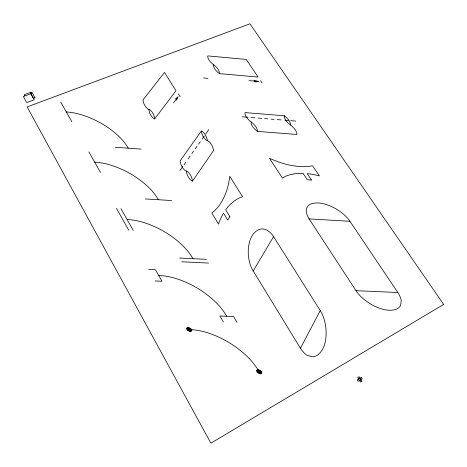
<?xml version="1.0" encoding="UTF-8"?>
<svg xmlns="http://www.w3.org/2000/svg" width="467" height="467" viewBox="0 0 467 467"><rect width="100%" height="100%" fill="white"/><g stroke="black" fill="none" stroke-linecap="round" stroke-linejoin="round"><path stroke-width="0.7" d="M284.327 115.769L284.199 116.394A10.665 8.791 23.4 0 0 285.728 120.165A16.66 13.689 23.7 0 0 288.816 123.638A25.055 20.478 24 0 0 290.55 125.033A25.802 21.745 22.8 0 1 292.173 126.411A16.993 14.249 23.1 0 1 295.272 129.908A11.494 9.609 23.4 0 1 296.936 133.965L296.814 134.443L257.41 131.414A25.37 21.033 21.5 0 1 255.589 129.937A16.876 14.057 21.2 0 1 252.519 126.405A10.805 9.025 20.8 0 1 251.042 122.57L251.188 121.934A25.253 20.834 20.7 0 1 249.46 120.527A16.794 13.922 20.3 0 1 246.407 117.024A10.759 8.937 20 0 1 244.953 113.23L245.099 112.6L284.327 115.769A25.673 21.54 21.9 0 1 285.95 117.083A16.911 14.115 22.2 0 1 289.032 120.544A11.436 9.521 22.5 0 1 290.672 124.566L290.538 125.086M213.571 64.697L213.413 65.292A10.513 8.494 16.3 0 0 214.767 68.888A16.415 13.228 16.6 0 0 217.692 72.227A24.681 19.801 17 0 0 219.437 73.634L258.14 77.061L246.237 59.443L207.838 55.9L207.675 56.489A10.472 8.406 15.7 0 0 209.012 60.05A16.351 13.099 16.1 0 0 211.913 63.36A24.576 19.614 16.5 0 0 213.571 64.697A25.346 20.752 14.2 0 1 215.135 65.97A16.689 13.607 14.7 0 1 218.06 69.291A11.284 9.182 15.1 0 1 219.508 73.126L219.362 73.576M257.329 131.355L257.463 130.877A11.593 9.778 19.6 0 0 255.881 126.785A17.145 14.495 19.2 0 0 252.816 123.27A26.035 22.118 18.7 0 0 251.188 121.934M177.98 96.914L176.602 100.101L175.674 98.625L177.98 96.914L173.496 102.868M300.421 348.248L320.245 310.608L273.58 236.646A19.573 17.699 27.5 0 0 268.017 230.791A9.223 8.289 27.6 0 0 257.533 230.213A19.538 17.594 29.2 0 0 252.291 235.485A30.676 27.594 31 0 0 249.273 242.846A46.391 41.54 33.3 0 0 249.746 262.997A30.822 27.816 31.9 0 0 253.19 270.953L300.421 348.248A22.13 20.093 48 0 0 306.813 355.194L312.09 356.765A9.959 9.095 49.4 0 0 317.507 355.113A20.857 19.094 47.5 0 0 322.744 348.931A32.527 29.929 45.8 0 0 325.487 340.606A49.029 45.509 43.9 0 0 324.028 318.862A32.334 29.707 44.3 0 0 320.245 310.608M253.19 270.953L273.58 236.646M201.3 131.087L180.087 160.94A26.637 23.081 15.9 0 0 180.478 162.913A17.693 15.358 14.9 0 0 182.282 167.221A12.031 10.467 14.3 0 0 185.627 170.782L186.286 170.986A26.753 23.321 16.9 0 0 186.689 172.977A17.769 15.522 15.9 0 0 188.516 177.332A12.084 10.578 15.3 0 0 191.89 180.927L192.486 181.108L213.547 150.52A26.683 23.046 13.6 0 0 213.092 148.395A17.594 15.172 14.6 0 0 211.247 144.215A11.196 9.632 15.2 0 0 208.136 140.981L206.805 140.532A11.722 9.959 16.3 0 1 203.513 137.105A17.238 14.617 16.8 0 1 201.703 132.972A25.959 21.961 17.6 0 1 201.3 131.087L202.048 131.355A11.15 9.533 14.4 0 1 205.136 134.56A17.518 15.008 13.8 0 1 206.957 138.699A26.572 22.801 12.8 0 1 207.383 140.713M179.935 170.548L182.749 166.561M184.074 164.682L185.936 162.037M188.073 159.013L190.186 156.013M191.919 153.555L193.618 151.145M195.334 148.71L197.051 146.276M198.493 144.227L200.29 141.682M202.118 139.084L204.237 136.084M205.749 133.941L208.743 129.686M154.665 118.881L175.995 90.767L164.489 72.449L143.007 99.932A25.959 21.593 11.5 0 0 143.346 101.771A17.25 14.36 10.7 0 0 145.009 105.811A11.733 9.784 10.2 0 0 148.202 109.173L149.592 109.634A11.22 9.451 8.8 0 1 152.604 112.81A17.635 14.88 8.2 0 1 154.303 116.896A26.765 22.585 7.2 0 1 154.665 118.881L154.087 118.7A11.78 9.889 10.7 0 1 150.87 115.308A17.32 14.518 11.2 0 1 149.183 111.234A26.059 21.826 12.1 0 1 148.839 109.371M358.533 378.953L359.882 378.136M359.555 380.582L360.903 379.759M258.368 81.433L255.151 81.947L254.001 80.231L258.368 81.433L249.016 80.616M155.079 280.947L161.967 281.251L155.47 269.751L148.605 269.436M356.023 290.69L397.843 292.511A21.406 18.528 44.8 0 1 401.287 300.555L400.558 305.365A9.544 8.208 45 0 1 396.95 308.885A19.988 17.191 43.8 0 1 389.408 310.263A31.044 26.642 42.7 0 1 380.879 308.699A46.385 39.578 41.3 0 1 361.89 297.555A30.968 26.648 42 0 1 356.023 290.69L309.096 218.895A18.908 16.316 31.7 0 1 306.305 211.849A8.984 7.787 30.9 0 1 310.853 204.003A19.042 16.543 32.1 0 1 318.243 202.97A30.04 26.222 33.1 0 1 326.404 204.564A45.854 40.36 34.2 0 1 344.366 214.948A30.092 26.234 34 0 1 349.935 221.294L397.843 292.511M179.585 258.035L206.344 259.343M181.756 261.783L208.551 263.067M309.096 218.895L349.935 221.294M145.33 198.936L171.529 200.53M115.378 147.268L141.075 149.096M242.233 116.814L248.03 117.275M250.931 117.503L254.976 117.83M258.449 118.104L261.829 118.373M264.544 118.589L267.743 118.846M270.93 119.103L274.071 119.354M277.246 119.605L281.111 119.914M284.975 120.223L288.332 120.492M290.707 120.679L295.716 121.076M203.571 77.995L207.949 78.38M186.286 170.986L187.063 171.261A11.5 10.128 12.8 0 1 190.221 174.617A18.079 15.948 12 0 1 192.06 178.978A27.425 24.226 10.7 0 1 192.486 181.108M260.539 80.61L261.993 82.77M178.406 93.879L180.198 96.739M237.008 322.388L233.523 316.468L219.875 315.966L223.331 321.897M60.792 102.18L71.854 121.759M88.87 151.874L100.51 172.475M120.959 208.667L133.27 230.465M116.487 208.405L128.764 230.225M30.816 93.768L34.161 99.833L26.683 102.606L23.35 96.511L31.668 93.441L30.997 92.233L24.243 94.708L24.909 95.922M259.267 371.79A69.694 67.768 78.3 0 0 247.37 356.665A109.179 105.203 -82.6 0 0 207.762 332.802A69.18 67.908 82.4 0 0 189.246 329.539M158.71 275.483A66.647 65.152 -0.3 0 1 176.83 278.793A103.744 102.127 -34.5 0 1 215.299 301.799A66.588 65.543 10.4 0 1 226.705 316.217M193.005 258.689A65.217 61.539 0.6 0 0 182.095 244.988A101.281 96.027 -10.4 0 0 144.793 222.858A65.316 61.142 -1.8 0 0 127.082 219.508M94.661 162.125A63.944 57.19 -1.8 0 1 111.952 165.505A99.045 89.734 -6.3 0 1 148.057 186.753A63.839 57.558 -0.5 0 1 158.465 199.736M66.291 111.917A62.736 53.857 -1.5 0 1 83.214 115.32A97.107 84.416 -4.7 0 1 118.279 135.815A62.636 54.195 -0.7 0 1 128.262 148.185M257.27 370.588L257.183 371.067A1.716 1.623 54.3 0 0 257.416 371.744A2.691 2.539 54.2 0 0 257.895 372.357L259.5 373.326A2.691 2.539 54.3 0 0 260.242 373.454A1.716 1.623 54.6 0 0 260.919 373.32L261.368 372.567A1.827 1.728 54.9 0 0 261.123 371.837A2.697 2.551 55 0 0 260.644 371.23L259.039 370.267A2.691 2.551 54.9 0 0 258.298 370.138A1.716 1.629 54.6 0 0 257.621 370.267L257.27 370.588M257.772 370.891L257.702 371.247A1.29 1.22 54.4 0 0 257.877 371.755A2.014 1.909 54.3 0 0 258.239 372.217L259.442 372.94A2.02 1.909 54.4 0 0 259.996 373.04A1.29 1.22 54.6 0 0 260.504 372.94L260.843 372.374A1.372 1.296 54.8 0 0 260.656 371.825A2.02 1.909 54.9 0 0 260.3 371.37L259.097 370.646A2.02 1.909 54.8 0 0 258.543 370.547A1.29 1.22 54.6 0 0 258.029 370.652L257.772 370.891M258.269 371.189L258.957 372.362L260.265 372.397L259.582 371.224L258.269 371.189M258.771 371.493C259.29 373.168 260.446 371.148 258.771 371.493M256.774 370.284L256.663 370.88A2.148 2.031 54.3 0 0 256.949 371.732A3.357 3.176 54.1 0 0 257.55 372.497L259.559 373.711A3.362 3.176 54.2 0 0 260.487 373.869A2.148 2.031 54.6 0 0 261.333 373.699L261.894 372.759A2.282 2.16 55 0 0 261.584 371.849A3.368 3.187 55.1 0 0 260.983 371.09L258.981 369.882A3.368 3.187 55 0 0 258.053 369.724A2.148 2.031 54.6 0 0 257.206 369.887L256.774 370.284M187.285 328.354L187.174 328.809A1.675 1.623 22.2 0 0 187.384 329.474A2.621 2.539 22.6 0 0 187.839 330.064L189.415 331.021A2.621 2.539 22.9 0 0 190.162 331.15A1.675 1.623 23.1 0 0 190.851 331.027L191.33 330.303A1.78 1.728 23 0 0 191.114 329.597A2.627 2.551 22.7 0 0 190.653 329.007L189.077 328.056A2.627 2.551 22.4 0 0 188.335 327.927A1.675 1.629 22.1 0 0 187.646 328.044L187.285 328.354M187.775 328.645L187.693 328.99A1.255 1.22 22.3 0 0 187.851 329.486A1.967 1.909 22.6 0 0 188.189 329.936L189.374 330.648A1.967 1.909 22.9 0 0 189.929 330.747A1.255 1.22 23 0 0 190.448 330.654L190.81 330.111A1.331 1.296 22.9 0 0 190.647 329.585A1.967 1.909 22.7 0 0 190.303 329.136L189.123 328.424A1.967 1.909 22.4 0 0 188.563 328.33A1.255 1.22 22.3 0 0 188.049 328.418L187.775 328.645M188.265 328.943L188.913 330.081L190.232 330.128L189.584 328.99L188.265 328.943M188.756 329.241C189.24 330.875 190.437 328.908 188.756 329.241M186.794 328.056L186.66 328.628A2.09 2.031 22.1 0 0 186.917 329.457A3.275 3.176 22.6 0 0 187.489 330.198L189.462 331.389A3.275 3.176 23 0 0 190.39 331.552A2.09 2.031 23.3 0 0 191.248 331.401L191.855 330.496A2.224 2.16 23.1 0 0 191.581 329.614A3.281 3.187 22.8 0 0 191.009 328.873L189.036 327.688A3.281 3.187 22.3 0 0 188.108 327.525A2.096 2.031 22 0 0 187.249 327.676L186.794 328.056M229.892 216.665L227.727 220.056L223.512 213.185A73.436 65.742 31.8 0 0 218.527 224.037L211.843 213.057A46.058 40.617 12.9 0 0 220.307 203.834A72.192 63.144 9.8 0 0 227.733 187.092A110.165 95.542 5.4 0 0 229.776 176.322L242.612 196.759A21.879 19.497 24.1 0 0 237.487 198.919A46.601 41.802 27.6 0 0 225.672 209.811L229.892 216.665M361.808 381.195L360.466 382.024L357.634 377.517L358.977 376.7L361.808 381.195M361.306 377.389L357.22 379.887L358.125 381.329L362.211 378.825L361.306 377.389M443.65 304.42L210.88 443.201L27.162 106.931L249.933 23.799L443.65 304.42M35.002 97.86L33.513 98.409L30.588 93.108L32.077 92.559L35.002 97.86M311.477 180.052L307.339 179.772L303.048 173.327A45.597 39.713 30.4 0 0 287.071 175.691A21.354 18.464 27.8 0 0 282.43 178.096L269.488 158.301A98.438 79.104 22.9 0 0 280.807 162.714A66.46 54.458 23.3 0 0 300.123 166.579A43.022 35.714 24.2 0 0 312.569 165.75L319.387 175.878A72.659 64.061 32.9 0 0 307.187 173.625L311.477 180.052"/></g></svg>
